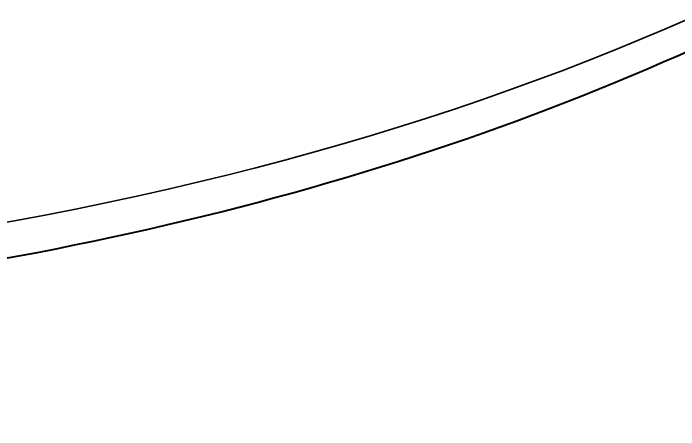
# Model space of a CAD drawing. Header units: millimetres. Extents: x 0 to 51860, y 0 to 5940.
# Drawn here: x 7348.74 to 7358.93, y 4169.34 to 4175.72 of the extents above; entities that cross this region are included whole.
import ezdxf

# ---------------------------------------------------------------- set-up
doc = ezdxf.new("R2010")
doc.units = ezdxf.units.MM
doc.header["$LTSCALE"] = 10
for name, color, linetype, lineweight in [('가시적인 것(ISO)', 3, 'Continuous', 40), ('가시적인 좁은 것(ISO)', 3, 'Continuous', 35), ('기호(ISO)', 5, 'Continuous', 25)]:
    doc.layers.add(name, color=color, linetype=linetype, lineweight=lineweight)
doc.styles.add('치수 텍스트_PSTEK_POSCO', font='isocp.shx')
doc.dimstyles.new('치수_PSTEK_POSCO$7', dxfattribs={"dimscale": 10, "dimtxt": 3.5, "dimasz": 2.5, "dimexe": 2, "dimexo": 2.5, "dimgap": 1, "dimtad": 1, "dimrnd": 1e-08, "dimdsep": 46, "dimtxsty": '치수 텍스트_PSTEK_POSCO', "dimcen": 0.09, "dimdle": 10, "dimclrd": 7, "dimclre": 7, "dimclrt": 2, "dimadec": 1, "dimazin": 2, "dimtfac": 1, "dimtmove": 0, "dimatfit": 3, "dimfxl": 0, "dimtolj": 1, "dimlwd": -1, "dimlwe": -1, "dimarcsym": 0})

msp = doc.modelspace()

# ---------------------------------------------------------------- linework, layer by layer
at = {"layer": '가시적인 것(ISO)'}
msp.add_open_spline([(7342.3649, 4171.2002), (7345.5504, 4171.4063), (7348.6855, 4171.8816), (7354.604, 4173.3372), (7357.3869, 4174.3171), (7362.3787, 4176.7159), (7364.5876, 4178.1344), (7366.9684, 4180.2107), (7367.4849, 4180.7071), (7367.9649, 4181.2182)], degree=3, knots=[0.89724263, 0.89724263, 0.89724263, 0.89724263, 1.18903272, 1.18903272, 1.48082316, 1.48082316, 1.7726136, 1.7726136, 1.86043936, 1.86043936, 1.86043936, 1.86043936], dxfattribs=at)
at = {"layer": '가시적인 좁은 것(ISO)'}
msp.add_ellipse((7338.6872, 4190.9462), major_axis=(-33.5133, 0), ratio=0.5758617, start_param=1.6863957, end_param=2.6205747, dxfattribs=at)

# ---------------------------------------------------------------- leaders
at = {"layer": '기호(ISO)', "color": 7, "annotation_type": 0, "has_hookline": 1, "hookline_direction": 0, "text_width": 1096.8392}
msp.add_leader([(6028.683, 4327.4923), (6292.7879, 3928.3081), (6317.7879, 3928.3081)], dimstyle='치수_PSTEK_POSCO$7', override={"dimtad": 0}, dxfattribs=at)

doc.saveas('drawing.dxf')
